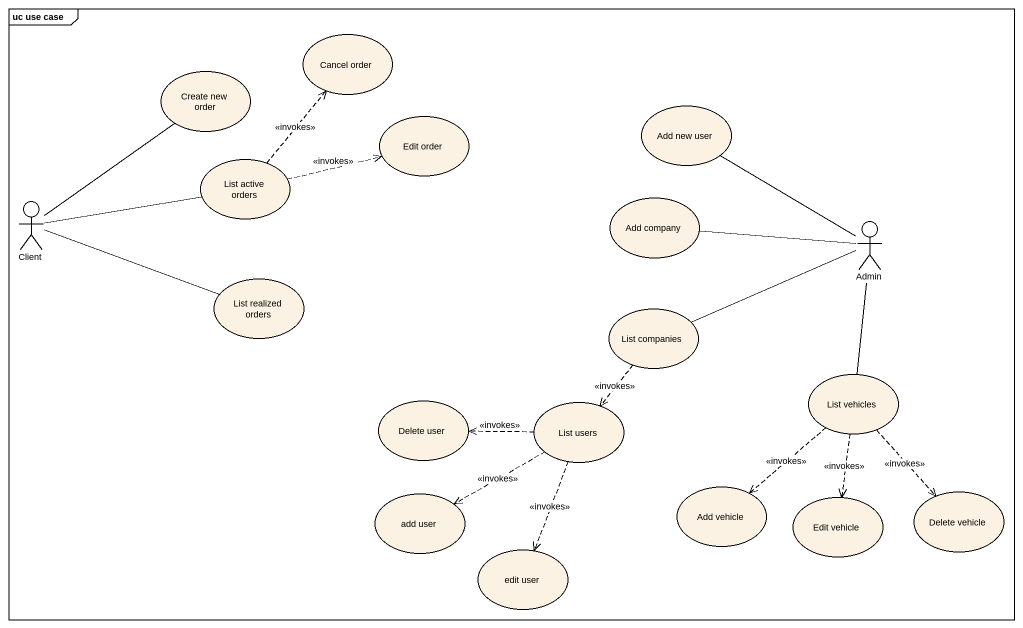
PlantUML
@startuml
mainframe uc use case
usecase "Cancel order" as Cancel_order
usecase "Create new order" as Create_new_order
usecase "Edit order" as Edit_order
usecase "Add new user" as Add_new_user
usecase "List active orders" as List_active_orders
actor Client
usecase "Add company" as Add_company
actor Admin
usecase "List realized orders" as List_realized_orders
usecase "List companies" as List_companies
usecase "Delete user" as Delete_user
usecase "List users" as List_users
usecase "List vehicles" as List_vehicles
usecase "add user" as add_user
usecase "Add vehicle" as Add_vehicle
usecase "Edit vehicle" as Edit_vehicle
usecase "Delete vehicle" as Delete_vehicle
usecase "edit user" as edit_user
List_active_orders .up.> Cancel_order : <<invokes>>
List_active_orders .right.> Edit_order : <<invokes>>
Client -up- Create_new_order
Client -right- List_active_orders
Client -right- List_realized_orders
Admin -up- Add_new_user
Admin -left- Add_company
Admin -left- List_companies
Admin -- List_vehicles
List_companies ..> List_users : <<invokes>>
List_users .left.> Delete_user : <<invokes>>
List_users .left.> add_user : <<invokes>>
List_users ..> edit_user : <<invokes>>
List_vehicles ..> Add_vehicle : <<invokes>>
List_vehicles ..> Edit_vehicle : <<invokes>>
List_vehicles ..> Delete_vehicle : <<invokes>>
@enduml
